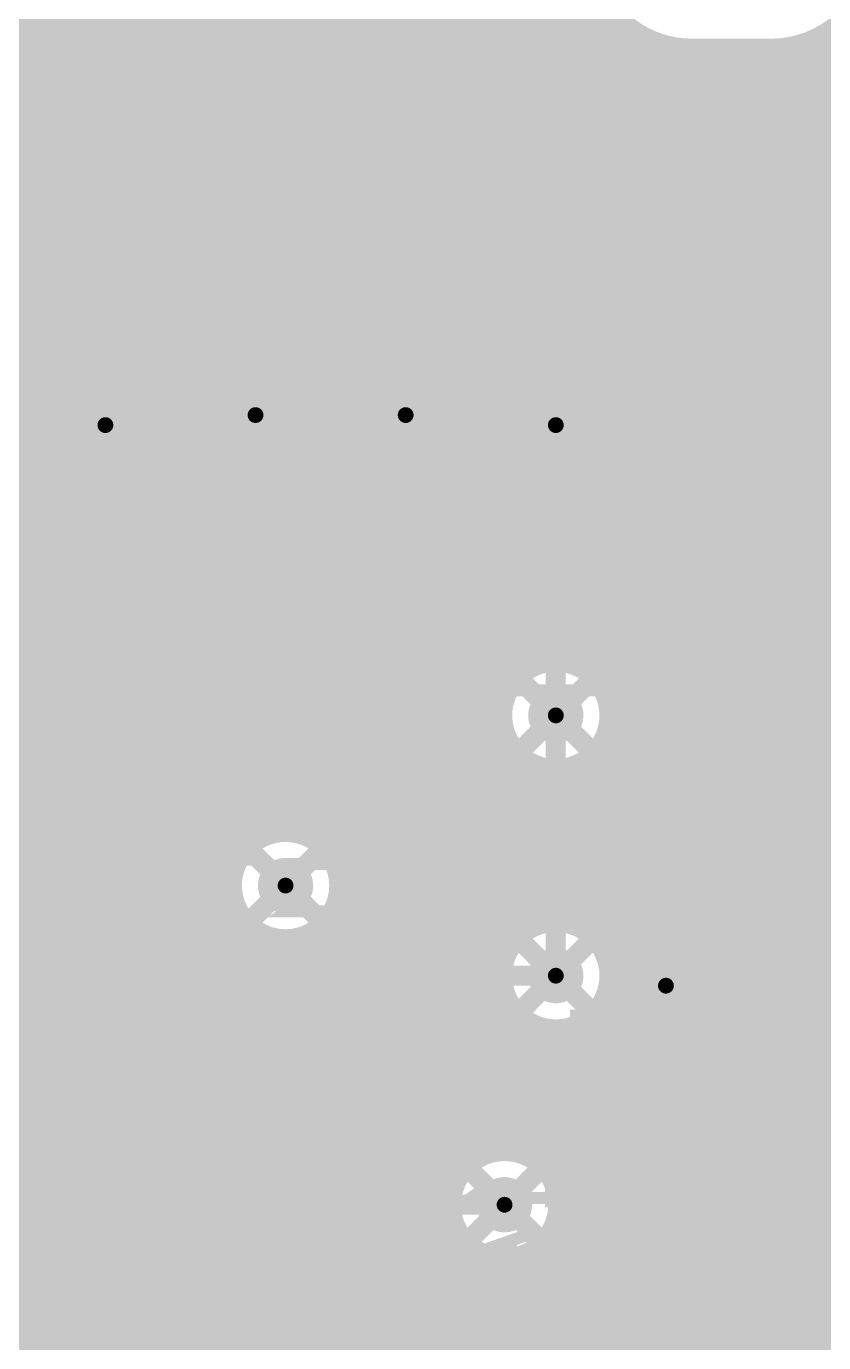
# Model space of a CAD drawing. Extents: x -20 to 155, y -92 to 168.
# Drawn here: x 127.9 to 138.02, y 81.7 to 98.4 of the extents above; entities that cross this region are included whole.
import ezdxf

# ---------------------------------------------------------------- set-up
doc = ezdxf.new("R2010")
doc.units = 0
doc.header["$MEASUREMENT"] = 0
doc.layers.get('0').update_dxf_attribs({"linetype": 'CONTINUOUS'})
for name, color, linetype in [('25-334-1_BOT', 7, 'CONTINUOUS'), ('25-334-1_DRD', 7, 'CONTINUOUS'), ('25-334-1_DRL', 2, 'CONTINUOUS'), ('25-334-1_IN1', 4, 'CONTINUOUS'), ('25-334-1_IN2', 3, 'CONTINUOUS'), ('25-334-1_SMB', 5, 'CONTINUOUS'), ('25-334-1_SPB', 14, 'CONTINUOUS'), ('25-334-1_SSB', 12, 'CONTINUOUS'), ('25-334-1_TOP', 13, 'CONTINUOUS'), ('THRUHOLE_TAP', 7, 'CONTINUOUS')]:
    doc.layers.add(name, color=color, linetype=linetype)

# ---------------------------------------------------------------- blocks, each defined once
blk = doc.blocks.new('RECTANGLE_26')
blk.add_solid([(0.4826, 0.4064), (0.4826, -0.4064), (-0.4826, 0.4064), (-0.4826, -0.4064)])
blk = doc.blocks.new('ROUND_39')
at = {"const_width": 0.35052}
blk.add_lwpolyline([(-0.17526, 0, 1), (0.17526, 0, 1)], format="xyb", close=True, dxfattribs=at)
blk = doc.blocks.new('RECTANGLE_53')
blk.add_solid([(0.635, 0.508), (0.635, -0.508), (-0.635, 0.508), (-0.635, -0.508)])
blk = doc.blocks.new('OBLONG_64')
at = {"const_width": 0.2794}
blk.add_lwpolyline([(0, 0.7493), (0, -0.7493)], dxfattribs=at)
at = {"const_width": 0.1397}
for points in [[(-0.06985, 0.7493, 1), (0.06985, 0.7493, 1)], [(-0.06985, -0.7493, 1), (0.06985, -0.7493, 1)]]:
    blk.add_lwpolyline(points, format="xyb", close=True, dxfattribs=at)
blk = doc.blocks.new('RECTANGLE_11')
blk.add_solid([(0.1397, 0.889), (0.1397, -0.889), (-0.1397, 0.889), (-0.1397, -0.889)])
blk = doc.blocks.new('OBLONG_12')
at = {"const_width": 0.2794}
blk.add_lwpolyline([(0.7493, 0), (-0.7493, 0)], dxfattribs=at)
at = {"const_width": 0.1397}
for points in [[(-0.81915, 0, 1), (-0.67945, 0, 1)], [(0.67945, 0, 1), (0.81915, 0, 1)]]:
    blk.add_lwpolyline(points, format="xyb", close=True, dxfattribs=at)
blk = doc.blocks.new('RECTANGLE_23')
blk.add_solid([(0.889, 0.1397), (0.889, -0.1397), (-0.889, 0.1397), (-0.889, -0.1397)])
blk = doc.blocks.new('ROUND_84')
at = {"const_width": 0.10033}
blk.add_lwpolyline([(-0.050164, 0, 1), (0.050164, 0, 1)], format="xyb", close=True, dxfattribs=at)
blk = doc.blocks.new('ROUND_85')
at = {"const_width": 0.10033}
blk.add_lwpolyline([(-0.050164, 0, 1), (0.050164, 0, 1)], format="xyb", close=True, dxfattribs=at)
blk = doc.blocks.new('ROUND_38')
at = {"const_width": 0.35052}
blk.add_lwpolyline([(-0.17526, 0, 1), (0.17526, 0, 1)], format="xyb", close=True, dxfattribs=at)
blk = doc.blocks.new('ROUND_42')
at = {"const_width": 0.35052}
blk.add_lwpolyline([(-0.17526, 0, 1), (0.17526, 0, 1)], format="xyb", close=True, dxfattribs=at)
blk = doc.blocks.new('ROUND_35')
at = {"const_width": 0.10033}
blk.add_lwpolyline([(-0.050164, 0, 1), (0.050164, 0, 1)], format="xyb", close=True, dxfattribs=at)

msp = doc.modelspace()

# ---------------------------------------------------------------- linework, layer by layer
at = {"layer": '25-334-1_BOT', "const_width": 0.254}
for points in [[(143.51, 93.345), (143.51, 96.647), (142.9258, 97.2312), (121.92, 97.2312)], [(142.24, 96.52), (133.731, 96.52), (131.826, 94.615), (131.826, 91.313), (131.2418, 90.7288), (130.81, 90.7288)], [(130.81, 93.472), (130.81, 92.1512)], [(132.715, 92.1512), (132.715, 93.472)], [(128.905, 92.1512), (128.905, 93.345)], [(128.905, 92.1512), (128.905, 93.345)], [(134.62, 93.345), (134.62, 92.1512)], [(134.62, 93.345), (134.62, 92.1512)], [(134.62, 93.345), (134.62, 92.1512)], [(130.81, 92.1512), (129.3876, 90.7288), (128.905, 90.7288)], [(126.09576, 86.4362), (126.09576, 88.24976), (128.5748, 90.7288), (128.905, 90.7288)], [(130.81, 90.7288), (130.7338, 90.7288), (129.667, 89.662), (128.27, 89.662), (126.59614, 87.98814), (126.59614, 86.4362)], [(127.09652, 86.4362), (127.09652, 85.37448), (127.381, 85.09), (130.429, 85.09), (132.461, 87.122), (143.51, 87.122), (145.669, 89.281), (147.066, 89.281), (148.59, 90.805)], [(127.5969, 86.4362), (127.5969, 88.2269), (128.524, 89.154), (129.921, 89.154), (130.429, 89.662), (132.842, 89.662), (133.604, 88.9), (144.145, 88.9), (146.05, 90.805)], [(134.62, 90.7288), (132.715, 90.7288)], [(134.62, 90.7288), (134.62, 89.662)], [(139.954, 88.011), (139.827, 87.884), (133.858, 87.884), (133.096, 88.646), (128.905, 88.646), (128.09728, 87.83828), (128.09728, 86.4362)], [(128.59766, 86.4362), (128.59766, 87.57666), (128.905, 87.884), (130.81, 87.884), (131.191, 87.503)], [(134.62, 86.36), (132.461, 86.36), (130.683, 84.582), (130.683, 81.153), (130.88366, 80.95234), (132.08, 80.95234)], [(136.017, 84.836), (136.017, 86.233)], [(136.017, 84.836), (136.017, 86.233)], [(133.96976, 83.45424), (132.08, 83.45424)], [(132.08, 82.45348), (134.26948, 82.45348), (134.62, 82.804), (136.017, 82.804)], [(132.08, 81.9531), (134.7089, 81.9531), (135.001, 81.661), (138.176, 81.661), (139.827, 80.01), (139.827, 79.629), (141.097, 78.359)]]:
    msp.add_lwpolyline(points, dxfattribs=at)
at = {"layer": '25-334-1_DRD', "const_width": 0.254}
for points in [[(131.445, 94.107), (130.175, 92.837)], [(131.445, 92.837), (130.175, 94.107)], [(133.35, 94.107), (132.08, 92.837)], [(133.35, 92.837), (132.08, 94.107)], [(129.54, 93.98), (128.27, 92.71)], [(129.54, 92.71), (128.27, 93.98)], [(129.54, 93.98), (128.27, 92.71)], [(129.54, 92.71), (128.27, 93.98)], [(135.255, 93.98), (133.985, 92.71)], [(135.255, 92.71), (133.985, 93.98)], [(135.255, 93.98), (133.985, 92.71)], [(135.255, 92.71), (133.985, 93.98)], [(135.255, 93.98), (133.985, 92.71)], [(135.255, 92.71), (133.985, 93.98)], [(135.255, 90.297), (133.985, 89.027)], [(135.255, 89.027), (133.985, 90.297)], [(131.826, 88.138), (130.556, 86.868)], [(131.826, 86.868), (130.556, 88.138)], [(135.255, 86.995), (133.985, 85.725)], [(135.255, 85.725), (133.985, 86.995)], [(136.652, 86.868), (135.382, 85.598)], [(136.652, 85.598), (135.382, 86.868)], [(136.652, 86.868), (135.382, 85.598)], [(136.652, 85.598), (135.382, 86.868)], [(134.60476, 84.08924), (133.33476, 82.81924)], [(134.60476, 82.81924), (133.33476, 84.08924)]]:
    msp.add_lwpolyline(points, dxfattribs=at)
at = {"layer": '25-334-1_IN1', "const_width": 0.254}
for points in [[(129.921, 95.377), (129.921, 92.329)], [(133.604, 95.377), (129.921, 95.377)], [(130.0226, 95.377), (130.0226, 79.02956)], [(130.2512, 95.377), (130.2512, 79.14132)], [(130.4798, 95.377), (130.4798, 79.16418)], [(130.7084, 95.377), (130.7084, 87.98052)], [(130.937, 95.377), (130.937, 88.13292)], [(131.1656, 95.377), (131.1656, 88.18118)], [(131.3942, 95.377), (131.3942, 88.1507)], [(131.6228, 95.377), (131.6228, 88.02878)], [(131.8514, 95.377), (131.8514, 87.66302)], [(132.08, 95.377), (132.08, 70.993)], [(132.3086, 95.377), (132.3086, 70.993)], [(132.5372, 95.377), (132.5372, 70.993)], [(132.7658, 95.377), (132.7658, 70.993)], [(132.9944, 95.377), (132.9944, 70.993)], [(133.223, 95.377), (133.223, 70.993)], [(133.4516, 95.377), (133.4516, 83.89366)], [(133.604, 95.377), (133.604, 84.02574)], [(133.604, 95.2246), (129.921, 95.2246)], [(133.604, 94.996), (129.921, 94.996)], [(133.604, 94.7674), (129.921, 94.7674)], [(133.604, 94.5388), (129.921, 94.5388)], [(133.604, 94.3102), (129.921, 94.3102)], [(133.604, 94.0816), (129.921, 94.0816)], [(133.604, 93.853), (129.921, 93.853)], [(133.604, 93.6244), (129.921, 93.6244)], [(133.604, 93.3958), (129.921, 93.3958)], [(133.604, 93.1672), (129.921, 93.1672)], [(133.604, 92.9386), (129.921, 92.9386)], [(133.604, 92.71), (129.921, 92.71)], [(133.604, 92.4814), (129.921, 92.4814)], [(133.604, 92.2528), (116.078, 92.2528)], [(129.921, 92.329), (122.682, 92.329)], [(127.9652, 92.329), (127.9652, 73.65492)], [(128.1938, 92.329), (128.1938, 73.9521)], [(128.4224, 92.329), (128.4224, 76.72324)], [(128.651, 92.329), (128.651, 77.16012)], [(128.8796, 92.329), (128.8796, 77.28966)], [(129.1082, 92.329), (129.1082, 77.32522)], [(129.3368, 92.329), (129.3368, 77.28204)], [(129.5654, 92.329), (129.5654, 77.1398)], [(129.794, 92.329), (129.794, 78.7273)], [(133.604, 92.0242), (116.078, 92.0242)], [(133.604, 91.7956), (116.078, 91.7956)], [(133.604, 91.567), (116.078, 91.567)], [(133.604, 91.3384), (116.078, 91.3384)], [(133.604, 91.1098), (116.078, 91.1098)], [(133.604, 90.8812), (116.078, 90.8812)], [(133.604, 90.6526), (116.078, 90.6526)], [(133.604, 90.424), (126.53772, 90.424)], [(133.604, 90.1954), (126.70536, 90.1954)], [(133.604, 89.9668), (126.76378, 89.9668)], [(133.604, 89.7382), (126.74092, 89.7382)], [(133.604, 89.5096), (126.62916, 89.5096)], [(133.604, 89.281), (126.3269, 89.281)], [(133.604, 89.0524), (116.078, 89.0524)], [(133.604, 88.8238), (120.14708, 88.8238)], [(133.604, 88.5952), (120.35536, 88.5952)], [(133.604, 88.3666), (120.43156, 88.3666)], [(130.94716, 88.138), (120.42902, 88.138)], [(133.604, 88.138), (131.4323, 88.138)], [(130.6449, 87.9094), (120.34012, 87.9094)], [(133.604, 87.9094), (131.73456, 87.9094)], [(130.53314, 87.6808), (121.16308, 87.6808)], [(133.604, 87.6808), (131.84632, 87.6808)], [(130.51282, 87.4522), (121.37136, 87.4522)], [(133.604, 87.4522), (131.86918, 87.4522)], [(130.57124, 87.2236), (121.44756, 87.2236)], [(133.604, 87.2236), (131.81076, 87.2236)], [(131.8514, 87.34044), (131.8514, 70.993)], [(130.73888, 86.995), (121.44502, 86.995)], [(130.7084, 87.02294), (130.7084, 79.10576)], [(131.6228, 86.97722), (131.6228, 70.993)], [(133.604, 86.995), (131.64312, 86.995)], [(133.604, 86.7664), (121.35612, 86.7664)], [(130.937, 86.87308), (130.937, 78.93812)], [(131.1656, 86.82228), (131.1656, 70.993)], [(131.3942, 86.85276), (131.3942, 70.993)], [(133.604, 86.5378), (121.12498, 86.5378)], [(133.604, 86.3092), (116.078, 86.3092)], [(133.604, 86.0806), (116.078, 86.0806)], [(133.604, 85.852), (116.078, 85.852)], [(133.604, 85.6234), (116.078, 85.6234)], [(133.604, 85.3948), (116.078, 85.3948)], [(133.604, 85.1662), (116.16436, 85.1662)], [(133.604, 84.9376), (116.24056, 84.9376)], [(133.604, 84.709), (116.23802, 84.709)], [(133.604, 84.4804), (116.14912, 84.4804)], [(133.604, 84.2518), (116.078, 84.2518)], [(133.59638, 84.0232), (116.078, 84.0232)], [(133.38048, 83.7946), (116.078, 83.7946)], [(133.2992, 83.566), (116.078, 83.566)], [(133.2992, 83.3374), (116.078, 83.3374)], [(133.38302, 83.1088), (116.078, 83.1088)], [(133.604, 82.8802), (116.078, 82.8802)], [(133.4516, 83.01482), (133.4516, 70.993)], [(133.604, 82.8802), (133.604, 70.993)], [(133.604, 82.6516), (116.078, 82.6516)], [(133.604, 82.423), (116.078, 82.423)], [(133.604, 82.1944), (116.078, 82.1944)], [(133.604, 81.9658), (116.078, 81.9658)], [(133.604, 81.7372), (116.078, 81.7372)]]:
    msp.add_lwpolyline(points, dxfattribs=at)
for points in [[(131.191, 88.18372, 0.4142136), (130.51028, 87.503)], [(131.87172, 87.503, 0.4142136), (131.191, 88.18372)], [(130.51028, 87.503, 0.4142136), (131.191, 86.82228)], [(131.191, 86.82228, 0.4142136), (131.87172, 87.503)], [(133.604, 84.02574, 0.2557369), (133.29124, 83.45424)], [(133.28904, 83.45424, 0.2562727), (133.60397, 82.88015)]]:
    msp.add_lwpolyline(points, format="xyb", dxfattribs=at)
at = {"layer": '25-334-1_IN2', "const_width": 0.254}
for points in [[(127.8128, 119.761), (127.8128, 78.0415)], [(128.0414, 119.761), (128.0414, 78.10246)], [(128.27, 119.761), (128.27, 78.08214)], [(128.4986, 119.761), (128.4986, 77.97292)], [(128.7272, 119.761), (128.7272, 77.68082)], [(128.9558, 119.761), (128.9558, 77.31252)], [(129.1844, 119.761), (129.1844, 77.32014)], [(129.413, 119.761), (129.413, 77.24902)], [(129.6416, 119.761), (129.6416, 77.05598)], [(129.8702, 119.761), (129.8702, 78.87208)], [(130.0988, 119.761), (130.0988, 79.08036)], [(130.3274, 119.761), (130.3274, 93.94952)], [(130.556, 119.761), (130.556, 94.10192)], [(130.7846, 119.761), (130.7846, 94.15018)], [(131.0132, 119.761), (131.0132, 94.1197)], [(131.2418, 119.761), (131.2418, 93.99778)], [(131.4704, 119.761), (131.4704, 93.63202)], [(131.699, 119.761), (131.699, 87.95512)], [(131.9276, 119.761), (131.9276, 65.659)], [(132.1562, 119.761), (132.1562, 93.85808)], [(132.3848, 119.761), (132.3848, 94.06636)], [(132.6134, 119.761), (132.6134, 94.14256)], [(132.842, 102.41788), (132.842, 94.14002)], [(133.0706, 102.25024), (133.0706, 94.05112)], [(133.2992, 102.19182), (133.2992, 93.81998)], [(133.5278, 101.22154), (133.5278, 83.96986)], [(133.7564, 100.83546), (133.7564, 84.0994)], [(133.985, 100.63734), (133.985, 89.9033)], [(134.2136, 100.51796), (134.2136, 90.20556)], [(134.4422, 100.45446), (134.4422, 90.31732)], [(134.6708, 100.43922), (134.6708, 90.34018)], [(134.8994, 100.46716), (134.8994, 90.28176)], [(135.128, 98.92538), (135.128, 90.11412)], [(135.50138, 98.425), (59.88812, 98.425)], [(135.3566, 98.5647), (135.3566, 71.07428)], [(135.5852, 98.3615), (135.5852, 70.9041)], [(138.0998, 98.35134), (138.0998, 65.659)], [(135.90524, 98.1964), (60.05576, 98.1964)], [(135.8138, 98.23196), (135.8138, 70.6374)], [(136.0424, 98.15576), (136.0424, 69.99732)], [(136.271, 98.1202), (136.271, 65.659)], [(137.3505, 98.1202), (136.34974, 98.1202)], [(136.4996, 98.1202), (136.4996, 65.659)], [(136.7282, 98.1202), (136.7282, 65.659)], [(136.9568, 98.1202), (136.9568, 65.659)], [(137.1854, 98.1202), (137.1854, 65.659)], [(137.414, 98.1202), (137.414, 65.659)], [(137.6426, 98.15068), (137.6426, 65.659)], [(147.33524, 98.1964), (137.795, 98.1964)], [(137.8712, 98.22434), (137.8712, 65.659)], [(152.4, 97.9678), (60.11418, 97.9678)], [(152.4, 97.7392), (120.12676, 97.7392)], [(152.4, 97.5106), (120.41124, 97.5106)], [(152.4, 97.282), (120.58904, 97.282)], [(141.81836, 97.0534), (120.70588, 97.0534)], [(141.63294, 96.8248), (120.777, 96.8248)], [(141.56436, 96.5962), (120.80748, 96.5962)], [(141.57706, 96.3676), (120.8024, 96.3676)], [(141.67612, 96.139), (120.75668, 96.139)], [(141.93774, 95.9104), (120.67286, 95.9104)], [(152.4, 95.6818), (120.53824, 95.6818)], [(152.4, 95.4532), (120.3325, 95.4532)], [(152.4, 95.2246), (119.98452, 95.2246)], [(152.4, 94.996), (86.49716, 94.996)], [(152.4, 94.7674), (86.4362, 94.7674)], [(142.17904, 94.5388), (86.32952, 94.5388)], [(142.17904, 94.3102), (86.16696, 94.3102)], [(130.50774, 94.0816), (85.91296, 94.0816)], [(132.41274, 94.0816), (131.10972, 94.0816)], [(142.17904, 94.0816), (133.01472, 94.0816)], [(130.24612, 93.853), (85.3948, 93.853)], [(132.15112, 93.853), (131.37388, 93.853)], [(142.17904, 93.853), (133.27888, 93.853)], [(130.14706, 93.6244), (72.96658, 93.6244)], [(132.05206, 93.6244), (131.47294, 93.6244)], [(142.17904, 93.6244), (133.37794, 93.6244)], [(130.13436, 93.3958), (72.60082, 93.3958)], [(132.03936, 93.3958), (131.48564, 93.3958)], [(142.17904, 93.3958), (133.39064, 93.3958)], [(131.4704, 93.30944), (131.4704, 88.12276)], [(130.20294, 93.1672), (40.259, 93.1672)], [(132.10794, 93.1672), (131.41706, 93.1672)], [(132.1562, 93.08338), (132.1562, 65.659)], [(133.2992, 93.12402), (133.2992, 83.566)], [(142.17904, 93.1672), (133.32206, 93.1672)], [(130.38836, 92.9386), (121.00052, 92.9386)], [(130.3274, 92.99194), (130.3274, 79.15656)], [(132.29336, 92.9386), (131.23164, 92.9386)], [(131.2418, 92.94622), (131.2418, 88.18118)], [(133.0706, 92.89288), (133.0706, 65.659)], [(142.17904, 92.9386), (133.13664, 92.9386)], [(130.556, 92.84208), (130.556, 87.7443)], [(130.7846, 92.79128), (130.7846, 88.04656)], [(131.0132, 92.82176), (131.0132, 88.15832)], [(132.3848, 92.87764), (132.3848, 65.659)], [(132.6134, 92.7989), (132.6134, 65.659)], [(132.842, 92.80398), (132.842, 65.659)], [(142.17904, 92.71), (121.15292, 92.71)], [(142.17904, 92.4814), (121.20118, 92.4814)], [(142.17904, 92.2528), (121.1707, 92.2528)], [(142.9766, 92.0242), (121.04878, 92.0242)], [(142.621, 91.7956), (120.68302, 91.7956)], [(142.42034, 91.567), (52.99202, 91.567)], [(142.2908, 91.3384), (52.99456, 91.3384)], [(142.2146, 91.1098), (52.91836, 91.1098)], [(142.18158, 90.8812), (85.5726, 90.8812)], [(142.1892, 90.6526), (85.98154, 90.6526)], [(142.23492, 90.424), (115.1763, 90.424)], [(134.19836, 90.1954), (115.47856, 90.1954)], [(142.32636, 90.1954), (135.04164, 90.1954)], [(134.01294, 89.9668), (115.59032, 89.9668)], [(142.47622, 89.9668), (135.22706, 89.9668)], [(133.94436, 89.7382), (115.61318, 89.7382)], [(142.71498, 89.7382), (135.29564, 89.7382)], [(133.95706, 89.5096), (115.55476, 89.5096)], [(133.985, 89.41816), (133.985, 86.6013)], [(143.20774, 89.5096), (135.28294, 89.5096)], [(134.05612, 89.281), (115.38712, 89.281)], [(152.4, 89.281), (135.18388, 89.281)], [(134.31774, 89.0524), (86.4362, 89.0524)], [(134.2136, 89.1159), (134.2136, 86.90356)], [(152.4, 89.0524), (134.91972, 89.0524)], [(135.128, 89.20988), (135.128, 86.81212)], [(134.4422, 89.00414), (134.4422, 87.01532)], [(134.6708, 88.98382), (134.6708, 87.03818)], [(134.8994, 89.04224), (134.8994, 86.97976)], [(152.4, 88.8238), (120.14708, 88.8238)], [(139.60602, 88.5952), (120.35536, 88.5952)], [(139.37488, 88.3666), (120.43156, 88.3666)], [(130.94716, 88.138), (120.42902, 88.138)], [(139.28598, 88.138), (131.4323, 88.138)], [(130.6449, 87.9094), (120.34012, 87.9094)], [(139.2809, 87.9094), (131.73456, 87.9094)], [(130.53314, 87.6808), (121.16308, 87.6808)], [(139.35964, 87.6808), (131.84632, 87.6808)], [(130.51282, 87.4522), (121.37136, 87.4522)], [(139.56538, 87.4522), (131.86918, 87.4522)], [(130.57124, 87.2236), (121.44756, 87.2236)], [(130.556, 87.25916), (130.556, 79.15402)], [(152.4, 87.2236), (131.81076, 87.2236)], [(131.699, 87.05088), (131.699, 65.659)], [(130.73888, 86.995), (121.44502, 86.995)], [(130.7846, 86.9569), (130.7846, 79.06512)], [(131.4704, 86.88324), (131.4704, 65.659)], [(134.37616, 86.995), (131.64312, 86.995)], [(152.4, 86.995), (134.8613, 86.995)], [(134.0739, 86.7664), (121.35612, 86.7664)], [(131.0132, 86.84514), (131.0132, 78.83398)], [(131.2418, 86.82482), (131.2418, 65.659)], [(152.4, 86.7664), (135.16356, 86.7664)], [(133.96214, 86.5378), (121.12498, 86.5378)], [(152.4, 86.5378), (135.27532, 86.5378)], [(133.94182, 86.3092), (98.58756, 86.3092)], [(152.4, 86.3092), (135.29818, 86.3092)], [(134.00024, 86.0806), (120.49252, 86.0806)], [(133.985, 86.11616), (133.985, 84.13242)], [(152.4, 86.0806), (135.23976, 86.0806)], [(135.128, 85.90788), (135.128, 71.18604)], [(134.16788, 85.852), (120.64492, 85.852)], [(134.2136, 85.8139), (134.2136, 84.08924)], [(134.8994, 85.74024), (134.8994, 71.25208)], [(152.4, 85.852), (135.07212, 85.852)], [(152.4, 85.6234), (120.69318, 85.6234)], [(134.4422, 85.70214), (134.4422, 83.94192)], [(134.6708, 85.68182), (134.6708, 71.27748)], [(152.4, 85.3948), (126.5047, 85.3948)], [(152.4, 85.1662), (126.69774, 85.1662)], [(152.4, 84.9376), (126.76886, 84.9376)], [(152.4, 84.709), (126.76124, 84.709)], [(152.4, 84.4804), (126.66472, 84.4804)], [(152.4, 84.2518), (126.4158, 84.2518)], [(133.59638, 84.0232), (81.23936, 84.0232)], [(152.4, 84.0232), (134.3406, 84.0232)], [(133.38048, 83.7946), (107.38358, 83.7946)], [(152.4, 83.7946), (134.55904, 83.7946)], [(133.2992, 83.566), (107.68584, 83.566)], [(152.4, 83.566), (134.64032, 83.566)], [(133.2992, 83.3374), (107.8738, 83.3374)], [(133.2992, 83.34248), (133.2992, 70.39864)], [(139.40536, 83.3374), (134.64032, 83.3374)], [(133.38302, 83.1088), (107.99572, 83.1088)], [(139.21994, 83.1088), (134.55396, 83.1088)], [(133.604, 82.8802), (108.07192, 82.8802)], [(133.5278, 82.93608), (133.5278, 70.77202)], [(139.15136, 82.8802), (134.33298, 82.8802)], [(134.4422, 82.96402), (134.4422, 71.26732)], [(133.7564, 82.80908), (133.7564, 70.99046)], [(133.985, 82.77352), (133.985, 71.13016)], [(134.2136, 82.81924), (134.2136, 71.2216)], [(139.16406, 82.6516), (108.10494, 82.6516)], [(139.26312, 82.423), (108.10494, 82.423)], [(139.52474, 82.1944), (108.0643, 82.1944)], [(152.4, 81.9658), (107.98556, 81.9658)], [(152.4, 81.7372), (107.85602, 81.7372)]]:
    msp.add_lwpolyline(points, dxfattribs=at)
for points in [[(135.02132, 99.44862, 0.4142136), (136.34974, 98.1202)], [(137.3505, 98.1202, 0.4142136), (138.67892, 99.44862)], [(130.81, 94.15272, 0.4142136), (130.12928, 93.472)], [(131.49072, 93.472, 0.4142136), (130.81, 94.15272)], [(132.715, 94.15272, 0.4142136), (132.03428, 93.472)], [(133.39572, 93.472, 0.4142136), (132.715, 94.15272)], [(130.12928, 93.472, 0.4142136), (130.81, 92.79128)], [(130.81, 92.79128, 0.4142136), (131.49072, 93.472)], [(132.03428, 93.472, 0.4142136), (132.715, 92.79128)], [(132.715, 92.79128, 0.4142136), (133.39572, 93.472)], [(134.62, 90.34272, 0.4142136), (133.93928, 89.662)], [(135.30072, 89.662, 0.4142136), (134.62, 90.34272)], [(133.93928, 89.662, 0.4142136), (134.62, 88.98128)], [(134.62, 88.98128, 0.4142136), (135.30072, 89.662)], [(131.191, 88.18372, 0.4142136), (130.51028, 87.503)], [(131.87172, 87.503, 0.4142136), (131.191, 88.18372)], [(130.51028, 87.503, 0.4142136), (131.191, 86.82228)], [(131.191, 86.82228, 0.4142136), (131.87172, 87.503)], [(134.62, 87.04072, 0.4142136), (133.93928, 86.36)], [(135.30072, 86.36, 0.4142136), (134.62, 87.04072)], [(133.93928, 86.36, 0.4142136), (134.62, 85.67928)], [(134.62, 85.67928, 0.4142136), (135.30072, 86.36)], [(133.96976, 84.13496, 0.4142136), (133.28904, 83.45424)], [(134.65048, 83.45424, 0.4142136), (133.96976, 84.13496)], [(133.28904, 83.45424, 0.4142136), (133.96976, 82.77352)], [(133.96976, 82.77352, 0.4142136), (134.65048, 83.45424)]]:
    msp.add_lwpolyline(points, format="xyb", dxfattribs=at)
at = {"layer": '25-334-1_SSB', "const_width": 0.1524}
for points in [[(129.1844, 94.9833), (129.35458, 95.04426), (129.35458, 95.39986), (129.1844, 95.45828), (128.50876, 95.45828), (128.33858, 95.39986), (128.33858, 95.04426), (128.50876, 94.9833)], [(134.8994, 94.9833), (135.06958, 95.04426), (135.06958, 95.39986), (134.8994, 95.45828), (134.22376, 95.45828), (134.05358, 95.39986), (134.05358, 95.04426), (134.22376, 94.9833)], [(130.65506, 95.43034), (130.65506, 95.07474), (130.48742, 94.95536), (130.31724, 94.95536), (130.14706, 95.07474), (130.14706, 95.43034), (131.16306, 95.43034)], [(130.65506, 95.13316), (131.16306, 94.95536)], [(129.01676, 94.1451), (129.01676, 94.62008), (128.33858, 94.38386), (128.33858, 94.26448), (129.35458, 94.26448)], [(133.19506, 94.25432), (133.19506, 94.66834), (132.17906, 94.66834)], [(134.73176, 94.1451), (134.73176, 94.62008), (134.05358, 94.38386), (134.05358, 94.26448), (135.06958, 94.26448)], [(130.99542, 94.59214), (131.16306, 94.53372), (131.16306, 94.17812), (130.99542, 94.11716), (130.65506, 94.11716), (130.48742, 94.23654), (130.48742, 94.59214), (130.14706, 94.59214), (130.14706, 94.11716)], [(129.01676, 93.3069), (129.01676, 93.78188), (128.33858, 93.54566), (128.33858, 93.42628), (129.35458, 93.42628)], [(131.16306, 93.27896), (131.16306, 93.75394), (130.48742, 93.27896), (130.31724, 93.27896), (130.14706, 93.33992), (130.14706, 93.69552), (130.31724, 93.75394)], [(132.85724, 93.41612), (132.85724, 93.88856), (132.17906, 93.65234), (132.17906, 93.53296), (133.19506, 93.53296)], [(134.8994, 93.78188), (135.06958, 93.72346), (135.06958, 93.36786), (134.8994, 93.3069), (134.56158, 93.3069), (134.3914, 93.42628), (134.3914, 93.78188), (134.05358, 93.78188), (134.05358, 93.3069)], [(128.0795, 89.9795), (128.0795, 92.9005), (129.7178, 92.9005), (129.7178, 89.9795), (128.0795, 89.9795)], [(131.6355, 92.9005), (131.6355, 89.9795), (129.9972, 89.9795), (129.9972, 92.9005), (131.6355, 92.9005)], [(133.5405, 92.9005), (133.5405, 89.9795), (131.9022, 89.9795), (131.9022, 92.9005), (133.5405, 92.9005)], [(133.7945, 89.9795), (133.7945, 92.9005), (135.4328, 92.9005), (135.4328, 89.9795), (133.7945, 89.9795)], [(137.541, 88.96858), (137.71118, 88.96858), (137.87882, 88.90762), (137.87882, 88.6714), (137.71118, 88.61298), (136.86282, 88.61298)], [(136.86282, 88.55202), (136.86282, 88.79078)], [(131.20878, 87.77732), (132.05714, 87.77732), (132.22478, 87.83828), (132.22478, 88.19388), (132.05714, 88.2523), (131.20878, 88.2523)], [(137.37082, 88.13038), (137.37082, 87.77478), (137.541, 87.71382), (137.71118, 87.71382), (137.87882, 87.77478), (137.87882, 88.13038), (137.71118, 88.1888), (137.541, 88.1888), (136.86282, 87.95258)], [(132.22478, 87.17788), (131.20878, 87.17788), (131.37896, 87.29472)], [(132.22478, 87.0585), (132.22478, 87.29472)], [(131.71678, 86.27872), (131.54914, 86.2203), (131.37896, 86.2203), (131.20878, 86.27872), (131.20878, 86.63432), (131.37896, 86.69528), (131.54914, 86.69528), (131.71678, 86.63432), (131.71678, 86.27872), (131.88696, 86.2203), (132.05714, 86.2203), (132.22478, 86.27872), (132.22478, 86.63432), (132.05714, 86.69528), (131.88696, 86.69528), (131.71678, 86.63432)], [(134.874, 81.788), (134.874, 85.852), (139.446, 85.852), (139.446, 84.074), (139.192, 83.82), (139.446, 83.566), (139.446, 81.788), (134.874, 81.788)], [(130.52044, 85.45576), (130.52044, 84.7217)], [(130.79476, 85.47608), (130.57124, 85.47608)], [(130.6576, 85.49132), (130.6576, 84.68868)], [(130.79476, 85.47608), (130.79476, 84.70392)], [(130.99796, 85.33892), (130.36804, 85.33892)], [(130.38328, 85.3567), (130.38328, 84.8233)], [(130.93192, 85.40496), (130.93192, 84.77504)], [(131.06908, 85.20176), (130.29692, 85.20176)], [(131.06908, 85.20176), (131.06908, 84.97824)], [(132.79882, 85.04682), (131.78282, 85.04682), (131.953, 85.1662)], [(132.79882, 84.92998), (132.79882, 85.1662)], [(130.81, 83.947), (130.81, 76.2), (121.92, 76.2), (121.92, 85.09), (129.667, 85.09), (130.81, 83.947)], [(131.08432, 85.0646), (130.28168, 85.0646)], [(131.04876, 84.92744), (130.3147, 84.92744)], [(130.9497, 84.79028), (130.4163, 84.79028)], [(134.38886, 84.61502), (134.55904, 84.5566), (134.55904, 84.32038), (134.38886, 84.25942), (134.21868, 84.14258), (133.71068, 84.14258), (133.54304, 84.201), (133.54304, 84.5566), (133.71068, 84.61502), (134.38886, 84.61502)], [(134.21868, 84.3788), (134.55904, 84.14258)], [(134.55904, 83.5406), (133.54304, 83.5406), (133.71068, 83.65998)], [(134.55904, 83.42122), (134.55904, 83.65998)], [(134.05104, 82.99958), (134.05104, 82.64398), (134.21868, 82.58302), (134.38886, 82.58302), (134.55904, 82.64398), (134.55904, 82.99958), (134.38886, 83.058), (134.21868, 83.058), (133.54304, 82.82178)]]:
    msp.add_lwpolyline(points, dxfattribs=at)
for points in [[(130.683, 85.49132, 0.4142136), (130.28168, 85.09)], [(131.08432, 85.09, 0.4142136), (130.683, 85.49132)], [(130.28168, 85.09, 0.4142136), (130.683, 84.68868)], [(130.683, 84.68868, 0.4142136), (131.08432, 85.09)]]:
    msp.add_lwpolyline(points, format="xyb", dxfattribs=at)
at = {"layer": '25-334-1_TOP'}
for points, const_width in [([(99.568, 88.138), (104.775, 88.138), (107.442, 90.805), (143.51, 90.805)], 0.635), ([(134.62, 89.662), (134.62, 86.36)], 0.254), ([(131.191, 87.503), (127.635, 83.947), (113.792, 83.947), (112.776, 84.963), (80.899, 84.963), (80.645, 84.709)], 0.254), ([(80.645, 83.693), (81.407, 84.455), (112.522, 84.455), (113.52276, 83.45424), (133.96976, 83.45424)], 0.254)]:
    msp.add_lwpolyline(points, dxfattribs=dict(at, const_width=const_width))

# ---------------------------------------------------------------- block references
at = {"layer": '25-334-1_BOT'}
for name, p in [('ROUND_39', (128.905, 93.345)), ('ROUND_39', (130.81, 93.472)), ('ROUND_39', (132.715, 93.472)), ('ROUND_39', (134.62, 93.345)), ('RECTANGLE_26', (128.905, 92.1512)), ('RECTANGLE_26', (130.81, 92.1512)), ('RECTANGLE_26', (132.715, 92.1512)), ('RECTANGLE_26', (134.62, 92.1512)), ('RECTANGLE_26', (128.905, 90.7288)), ('RECTANGLE_26', (130.81, 90.7288)), ('RECTANGLE_26', (132.715, 90.7288)), ('RECTANGLE_26', (134.62, 90.7288)), ('ROUND_39', (134.62, 89.662)), ('ROUND_39', (131.191, 87.503)), ('RECTANGLE_11', (128.09728, 86.4362)), ('OBLONG_64', (128.59766, 86.4362)), ('OBLONG_64', (129.09804, 86.4362)), ('OBLONG_64', (129.59842, 86.4362)), ('OBLONG_64', (130.0988, 86.4362)), ('ROUND_39', (134.62, 86.36)), ('ROUND_39', (136.017, 86.233)), ('RECTANGLE_53', (136.017, 84.836)), ('RECTANGLE_23', (132.08, 84.455)), ('RECTANGLE_53', (138.303, 83.82)), ('OBLONG_12', (132.08, 83.95462)), ('ROUND_39', (133.96976, 83.45424)), ('OBLONG_12', (132.08, 83.45424)), ('RECTANGLE_53', (136.017, 82.804)), ('OBLONG_12', (132.08, 82.95386)), ('OBLONG_12', (132.08, 82.45348)), ('OBLONG_12', (132.08, 81.9531))]:
    msp.add_blockref(name, p, dxfattribs=at)
at = {"layer": '25-334-1_DRL'}
for name, p in [('ROUND_85', (130.81, 93.472)), ('ROUND_85', (132.715, 93.472)), ('ROUND_85', (128.905, 93.345)), ('ROUND_85', (134.62, 93.345)), ('ROUND_84', (134.62, 89.662)), ('ROUND_84', (131.191, 87.503)), ('ROUND_84', (134.62, 86.36)), ('ROUND_85', (136.017, 86.233)), ('ROUND_84', (133.96976, 83.45424))]:
    msp.add_blockref(name, p, dxfattribs=at)
at = {"layer": '25-334-1_IN1'}
for name, p in [('ROUND_42', (128.905, 93.345)), ('ROUND_42', (130.81, 93.472)), ('ROUND_42', (132.715, 93.472)), ('ROUND_42', (134.62, 93.345)), ('ROUND_38', (134.62, 89.662)), ('ROUND_38', (131.191, 87.503)), ('ROUND_38', (134.62, 86.36)), ('ROUND_42', (136.017, 86.233)), ('ROUND_38', (133.96976, 83.45424))]:
    msp.add_blockref(name, p, dxfattribs=at)
at = {"layer": '25-334-1_IN2'}
for name, p in [('ROUND_42', (128.905, 93.345)), ('ROUND_42', (130.81, 93.472)), ('ROUND_42', (132.715, 93.472)), ('ROUND_42', (134.62, 93.345)), ('ROUND_38', (134.62, 89.662)), ('ROUND_38', (131.191, 87.503)), ('ROUND_38', (134.62, 86.36)), ('ROUND_42', (136.017, 86.233)), ('ROUND_38', (133.96976, 83.45424))]:
    msp.add_blockref(name, p, dxfattribs=at)
at = {"layer": '25-334-1_SMB'}
for name, p in [('RECTANGLE_26', (128.905, 92.1512)), ('RECTANGLE_26', (130.81, 92.1512)), ('RECTANGLE_26', (132.715, 92.1512)), ('RECTANGLE_26', (134.62, 92.1512)), ('RECTANGLE_26', (128.905, 90.7288)), ('RECTANGLE_26', (130.81, 90.7288)), ('RECTANGLE_26', (132.715, 90.7288)), ('RECTANGLE_26', (134.62, 90.7288)), ('RECTANGLE_11', (128.09728, 86.4362)), ('OBLONG_64', (128.59766, 86.4362)), ('OBLONG_64', (129.09804, 86.4362)), ('OBLONG_64', (129.59842, 86.4362)), ('OBLONG_64', (130.0988, 86.4362)), ('RECTANGLE_53', (136.017, 84.836)), ('RECTANGLE_23', (132.08, 84.455)), ('RECTANGLE_53', (138.303, 83.82)), ('OBLONG_12', (132.08, 83.95462)), ('OBLONG_12', (132.08, 83.45424)), ('RECTANGLE_53', (136.017, 82.804)), ('OBLONG_12', (132.08, 82.95386)), ('OBLONG_12', (132.08, 82.45348)), ('OBLONG_12', (132.08, 81.9531))]:
    msp.add_blockref(name, p, dxfattribs=at)
at = {"layer": '25-334-1_SPB'}
for name, p in [('RECTANGLE_26', (128.905, 92.1512)), ('RECTANGLE_26', (130.81, 92.1512)), ('RECTANGLE_26', (132.715, 92.1512)), ('RECTANGLE_26', (134.62, 92.1512)), ('RECTANGLE_26', (128.905, 90.7288)), ('RECTANGLE_26', (130.81, 90.7288)), ('RECTANGLE_26', (132.715, 90.7288)), ('RECTANGLE_26', (134.62, 90.7288)), ('RECTANGLE_11', (128.09728, 86.4362)), ('OBLONG_64', (128.59766, 86.4362)), ('OBLONG_64', (129.09804, 86.4362)), ('OBLONG_64', (129.59842, 86.4362)), ('OBLONG_64', (130.0988, 86.4362)), ('RECTANGLE_53', (136.017, 84.836)), ('RECTANGLE_23', (132.08, 84.455)), ('RECTANGLE_53', (138.303, 83.82)), ('OBLONG_12', (132.08, 83.95462)), ('OBLONG_12', (132.08, 83.45424)), ('RECTANGLE_53', (136.017, 82.804)), ('OBLONG_12', (132.08, 82.95386)), ('OBLONG_12', (132.08, 82.45348)), ('OBLONG_12', (132.08, 81.9531))]:
    msp.add_blockref(name, p, dxfattribs=at)
at = {"layer": '25-334-1_TOP'}
for p in [(128.905, 93.345), (130.81, 93.472), (132.715, 93.472), (134.62, 93.345), (134.62, 89.662), (131.191, 87.503), (134.62, 86.36), (136.017, 86.233), (133.96976, 83.45424)]:
    msp.add_blockref('ROUND_39', p, dxfattribs=at)
at = {"layer": 'THRUHOLE_TAP'}
for p in [(130.81, 93.472), (132.715, 93.472), (128.905, 93.345), (134.62, 93.345), (134.62, 89.662), (131.191, 87.503), (134.62, 86.36), (136.017, 86.233), (133.96976, 83.45424)]:
    msp.add_blockref('ROUND_35', p, dxfattribs=at)

doc.saveas('drawing.dxf')
